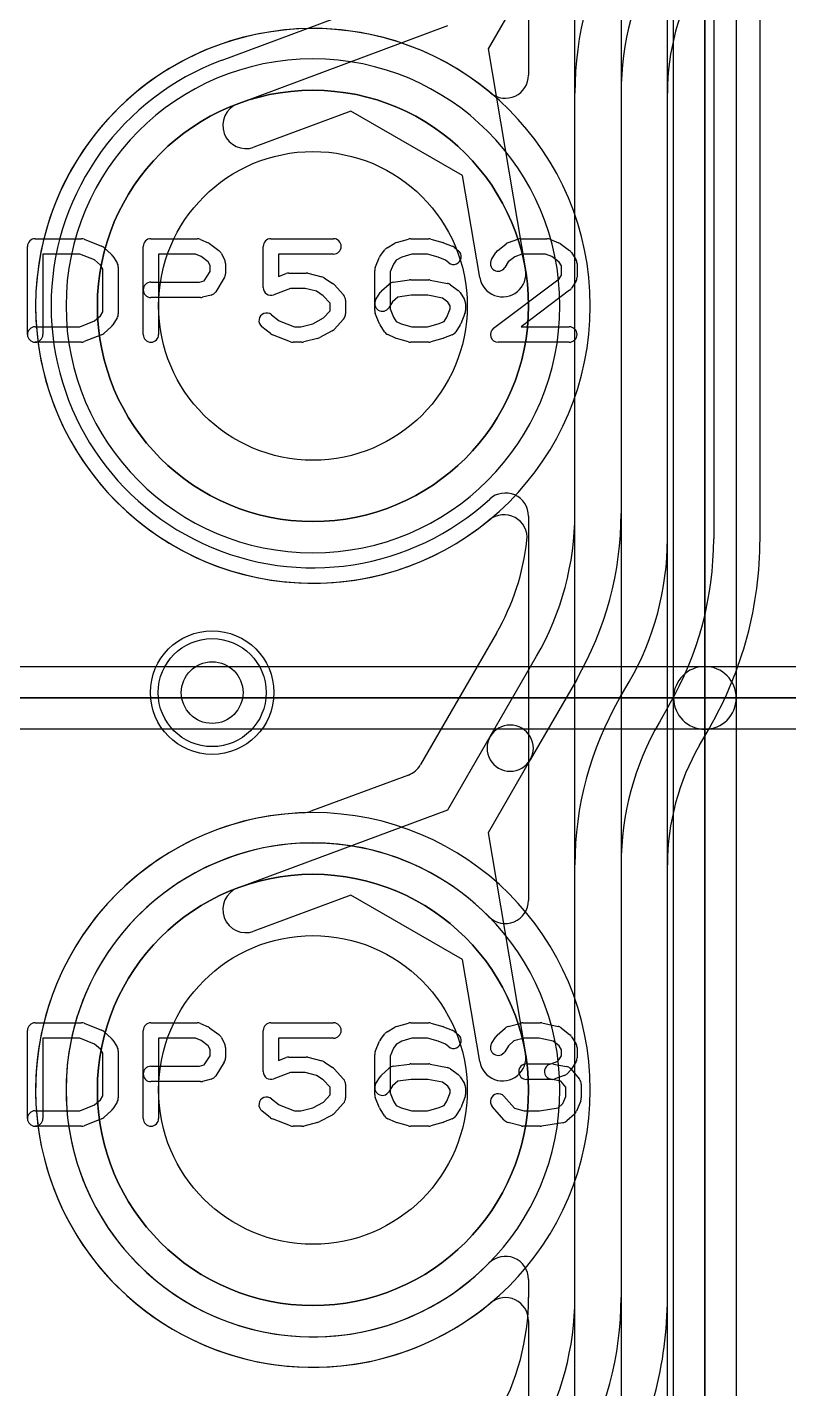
# Model space of a CAD drawing. Extents: x 0 to 20.5, y -0.5 to 20.
# Drawn here: x 2.701 to 5.168, y 6.125 to 10.536 of the extents above; entities that cross this region are included whole.
import ezdxf

# ---------------------------------------------------------------- set-up
doc = ezdxf.new("R2010")
doc.units = 0
for name, color, linetype in [('Hole', 1, 'CONTINUOUS'), ('L1', 3, 'CONTINUOUS'), ('L2', 3, 'CONTINUOUS'), ('L3', 3, 'CONTINUOUS'), ('L4', 3, 'CONTINUOUS'), ('PartsArea-A', 111, 'CONTINUOUS'), ('PartsArea-B', 111, 'CONTINUOUS'), ('PartsSilk-A', 221, 'CONTINUOUS'), ('Resist-A', 2, 'CONTINUOUS'), ('Resist-B', 2, 'CONTINUOUS')]:
    doc.layers.add(name, color=color, linetype=linetype)

msp = doc.modelspace()

# ---------------------------------------------------------------- linework, layer by layer
at = {"layer": 'Hole'}
for centre, radius in [((3.62649, 9.63283), 0.5), ((3.3, 8.38), 0.1), ((3.62649, 7.09283), 0.5)]:
    msp.add_circle(centre, radius, dxfattribs=at)
at = {"layer": 'L1'}
for p, q in [((4.475, 8.96035), (4.475, 14.10233)), ((4.625, 14.10233), (4.625, 8.96035)), ((4.775, 8.87776), (4.775, 13.9268)), ((4.925, 13.9268), (4.925, 8.87776)), ((5.07504, 8.87776), (5.07504, 13.9268)), ((4.32496, 11.42518), (4.32496, 10.38046)), ((4.22113, 8.57283), (3.9751, 8.14672)), ((4.20078, 8.23753), (4.35107, 8.49785)), ((4.48098, 8.42285), (4.33068, 8.16253)), ((4.61902, 8.35974), (4.65107, 8.41526)), ((4.78098, 8.34026), (4.74893, 8.28474)), ((4.87887, 8.20974), (4.91092, 8.26524)), ((4.06399, 8.0006), (4.20078, 8.23753)), ((4.33068, 8.16253), (4.19389, 7.9256)), ((3.93577, 8.11301), (3.61959, 7.99551)), ((3.38316, 7.74758), (4.06399, 8.0006)), ((4.19389, 7.9256), (4.31518, 7.20948)), ((4.475, 3.88035), (4.475, 7.82224)), ((4.625, 7.82224), (4.625, 3.88035)), ((4.77504, 3.88035), (4.77504, 7.82224)), ((3.74955, 7.72373), (3.43542, 7.60698)), ((4.11132, 7.51486), (3.74955, 7.72373)), ((4.16728, 7.18444), (4.11132, 7.51486)), ((4.32496, 6.34518), (4.32496, 5.30046))]:
    msp.add_line(p, q, dxfattribs=at)
for centre, radius in [((3.62649, 9.63283), 0.6985), ((3.3, 8.38), 0.2), ((3.62649, 7.09283), 0.6985)]:
    msp.add_circle(centre, radius, dxfattribs=at)
for centre, radius, start, end in [((3.62647, 9.63282), 0.89855, 50.17328, -50.51243), ((4.24999, 10.38046), 0.07497, -129.83786, 0), ((4.24554, 8.88149), 0.07497, -6.46426, 129.48461), ((3.55, 8.96035), 0.925, -29.99987, 0), ((3.55, 8.96035), 1.075, -29.99993, 0), ((3.55, 8.96031), 0.77496, -30.00019, -6.46519), ((3.85, 8.87776), 0.925, -30.00011, 0), ((3.85, 8.87776), 1.075, -29.99993, 0), ((3.85, 8.87776), 1.22504, -29.9999, 0), ((5.55, 7.82224), 1.075, 150.00007, 180), ((4.26573, 8.20003), 0.075, -30.00073, 150.00009), ((5.55, 7.82224), 0.925, 150.00013, 180), ((4.26573, 8.20003), 0.075, 149.99927, -30.00069), ((5.55, 7.82226), 0.77496, 149.99981, -179.99852), ((3.90965, 8.18328), 0.07497, -69.60944, -29.18748), ((3.62648, 7.09283), 0.89854, 91.94331, -50.17287), ((3.59347, 8.06578), 0.07497, -88.05851, -69.60944), ((3.40929, 7.67728), 0.075, 110.38974, -69.61291), ((4.24123, 7.19696), 0.075, -170.39074, 9.61299), ((4.24999, 6.34519), 0.07498, -0.00764, 129.8271)]:
    msp.add_arc(centre, radius, start, end, dxfattribs=at)
at = {"layer": 'L2'}
msp.add_circle((3.3, 8.38), 0.2, dxfattribs=at)
for centre, start, end in [((3.62649, 9.63283), 90, -90), ((3.62649, 9.63283), -90, 90), ((3.62649, 7.09283), 90, -90), ((3.62649, 7.09283), -90, 90)]:
    msp.add_arc(centre, 0.80004, start, end, dxfattribs=at)
at = {"layer": 'L3'}
for p, q in [((4.33068, 10.70253), (4.19389, 10.4656)), ((3.93574, 10.65301), (3.33089, 10.42822)), ((3.38316, 10.28758), (4.06399, 10.5406)), ((4.19389, 10.4656), (4.31518, 9.74948)), ((4.475, 6.42035), (4.475, 10.32225)), ((4.625, 10.32225), (4.625, 6.42035)), ((4.77504, 6.42035), (4.77504, 10.32225)), ((3.74955, 10.26373), (3.43542, 10.14698)), ((4.11132, 10.05486), (3.74955, 10.26373)), ((4.16728, 9.72444), (4.11132, 10.05486)), ((4.32496, 8.95157), (4.32496, 7.70674)), ((4.32496, 6.47892), (4.32496, 6.42035))]:
    msp.add_line(p, q, dxfattribs=at)
for centre, radius in [((3.62649, 9.63283), 0.6985), ((3.3, 8.38), 0.2)]:
    msp.add_circle(centre, radius, dxfattribs=at)
for centre, radius, start, end in [((5.55, 10.32225), 1.075, 150.00007, 180), ((5.55, 10.32225), 0.925, 149.99989, 180), ((5.55, 10.32224), 0.77496, 149.99917, 179.99926), ((3.62649, 9.63283), 0.84854, 110.52135, -47.53518), ((3.30275, 10.49773), 0.07497, -69.47884, -69.20064), ((3.40929, 10.21728), 0.22504, 110.38857, 110.80189), ((3.40929, 10.21728), 0.075, 110.38974, -69.61291), ((4.24123, 9.73696), 0.075, -170.39074, 9.61299), ((4.24999, 8.95157), 0.07497, 0, 132.47007), ((3.62649, 7.09283), 0.80004, 44.55588, -44.55588), ((4.24999, 7.70674), 0.07497, -135.44314, 0), ((4.24999, 6.47892), 0.07497, 0, 135.44314), ((3.55, 6.42031), 0.77496, -30.00019, 0.00296), ((3.55, 6.42035), 0.925, -29.99987, 0), ((3.55, 6.42035), 1.075, -29.99993, 0), ((3.55, 6.42035), 1.22504, -29.9999, 0)]:
    msp.add_arc(centre, radius, start, end, dxfattribs=at)
at = {"layer": 'L4'}
for centre, radius in [((3.62649, 9.63283), 0.6985), ((3.3, 8.38), 0.2), ((3.62649, 7.09283), 0.6985)]:
    msp.add_circle(centre, radius, dxfattribs=at)
for centre, start, end in [((3.62649, 9.63283), 90, -90), ((3.62649, 9.63283), -90, 90), ((3.62649, 7.09283), 90, -90), ((3.62649, 7.09283), -90, 90)]:
    msp.add_arc(centre, 0.89854, start, end, dxfattribs=at)
at = {"layer": 'PartsArea-A'}
for p, q in [((4.89649, 10.90283), (4.89649, 8.36283)), ((4.89649, 8.36283), (4.89649, 10.90283)), ((4.89649, 8.36283), (2.35649, 8.36283)), ((2.35649, 8.36283), (4.89649, 8.36283)), ((4.89649, 8.36283), (4.89649, 5.82283)), ((7.43649, 8.36283), (4.89649, 8.36283)), ((4.89649, 8.36283), (7.43649, 8.36283)), ((4.89649, 5.82283), (4.89649, 8.36283))]:
    msp.add_line(p, q, dxfattribs=at)
at = {"layer": 'PartsArea-B'}
for centre, start, end in [((3.62649, 9.63283), 0, 180), ((3.62649, 9.63283), 180, 0), ((3.62649, 7.09283), 0, 180), ((3.62649, 7.09283), 180, 0)]:
    msp.add_arc(centre, 0.6985, start, end, dxfattribs=at)
at = {"layer": 'PartsSilk-A'}
for p, q in [((4.79489, 8.36283), (4.79489, 10.90283)), ((4.99809, 10.90283), (4.99809, 8.36283)), ((4.99809, 10.90283), (4.99809, 8.36283)), ((4.79489, 8.36283), (4.79489, 10.80123)), ((2.72649, 9.85042), (2.87649, 9.85042)), ((2.88577, 9.84863), (2.94133, 9.82641)), ((3.10149, 9.85042), (3.25149, 9.85042)), ((3.26164, 9.84827), (3.28664, 9.83716)), ((3.49038, 9.85042), (3.69316, 9.85042)), ((3.8974, 9.83835), (3.93629, 9.84946)), ((3.94316, 9.85042), (4.00149, 9.85042)), ((4.00836, 9.84946), (4.04725, 9.83835)), ((4.04966, 9.83752), (4.07744, 9.82641)), ((4.25962, 9.8378), (4.29017, 9.84891)), ((4.29871, 9.85042), (4.38482, 9.85042)), ((4.3941, 9.84863), (4.42188, 9.83752)), ((2.70149, 9.54024), (2.70149, 9.82542)), ((2.87168, 9.80042), (2.75149, 9.80042)), ((2.75149, 9.80042), (2.75149, 9.54024)), ((2.91871, 9.78161), (2.87168, 9.80042)), ((2.94866, 9.82189), (2.97366, 9.79967)), ((2.97825, 9.79422), (2.99213, 9.772)), ((3.07649, 9.54024), (3.07649, 9.82542)), ((3.24619, 9.80042), (3.12649, 9.80042)), ((3.12649, 9.80042), (3.12649, 9.54024)), ((3.26392, 9.79254), (3.24619, 9.80042)), ((3.28742, 9.77546), (3.26392, 9.79254)), ((3.29119, 9.83453), (3.32175, 9.81231)), ((3.32941, 9.80327), (3.34052, 9.78105)), ((3.46538, 9.69209), (3.46538, 9.82542)), ((3.69316, 9.80042), (3.51538, 9.80042)), ((3.51538, 9.80042), (3.51538, 9.72837)), ((3.84538, 9.79598), (3.85927, 9.8145)), ((3.86653, 9.82101), (3.89153, 9.83582)), ((3.94666, 9.80042), (3.91424, 9.79116)), ((3.99799, 9.80042), (3.94666, 9.80042)), ((4.03228, 9.79062), (3.99799, 9.80042)), ((4.08378, 9.82272), (4.09767, 9.81161)), ((4.20529, 9.78312), (4.21918, 9.80534)), ((4.22476, 9.81161), (4.25254, 9.83383)), ((4.28057, 9.79222), (4.25932, 9.77523)), ((4.30311, 9.80042), (4.28057, 9.79222)), ((4.38001, 9.80042), (4.30311, 9.80042)), ((4.40042, 9.79226), (4.38001, 9.80042)), ((4.42453, 9.77472), (4.40042, 9.79226)), ((4.4273, 9.83453), (4.45786, 9.81231)), ((4.46436, 9.80534), (4.47825, 9.78312)), ((2.93775, 9.76468), (2.91871, 9.78161)), ((2.94593, 9.75159), (2.93775, 9.76468)), ((2.94593, 9.61407), (2.94593, 9.75159)), ((2.99593, 9.75876), (2.99593, 9.6069)), ((3.29316, 9.76397), (3.28742, 9.77546)), ((3.29316, 9.7437), (3.29316, 9.76397)), ((3.34316, 9.76987), (3.34316, 9.73653)), ((3.82841, 9.75725), (3.8423, 9.79059)), ((3.88726, 9.76848), (3.87649, 9.74264)), ((3.89629, 9.78052), (3.88726, 9.76848)), ((3.91424, 9.79116), (3.89629, 9.78052)), ((4.05544, 9.78136), (4.03228, 9.79062)), ((4.06643, 9.77257), (4.05544, 9.78136)), ((4.25932, 9.77523), (4.24769, 9.75662)), ((4.43205, 9.7627), (4.42453, 9.77472)), ((4.43205, 9.73259), (4.43205, 9.7627)), ((4.48205, 9.76987), (4.48205, 9.72542)), ((3.10149, 9.70968), (3.25932, 9.70968)), ((3.25932, 9.70968), (3.27441, 9.7137)), ((3.27441, 9.7137), (3.29316, 9.7437)), ((3.33936, 9.72328), (3.31158, 9.67884)), ((3.51538, 9.72837), (3.53981, 9.73767)), ((3.54871, 9.73931), (3.60427, 9.73931)), ((3.61033, 9.73856), (3.65477, 9.72745)), ((3.66258, 9.724), (3.69036, 9.70548)), ((3.82649, 9.61802), (3.82649, 9.74764)), ((3.87649, 9.74264), (3.87649, 9.62302)), ((3.8869, 9.70944), (3.93968, 9.71685)), ((3.94316, 9.71709), (4.00149, 9.71709)), ((4.00639, 9.7166), (4.06195, 9.70549)), ((4.21146, 9.56022), (4.42442, 9.72039)), ((4.42442, 9.72039), (4.43205, 9.73259)), ((4.47825, 9.71217), (4.46436, 9.68995)), ((3.2626, 9.65968), (3.10149, 9.65968)), ((3.29682, 9.66793), (3.26904, 9.66052)), ((3.55331, 9.68931), (3.49928, 9.66873)), ((3.60119, 9.68931), (3.55331, 9.68931)), ((3.63845, 9.68), (3.60119, 9.68931)), ((3.66011, 9.66556), (3.63845, 9.68)), ((3.68205, 9.64162), (3.66011, 9.66556)), ((3.69492, 9.70158), (3.72548, 9.66825)), ((3.83029, 9.65349), (3.84418, 9.67571)), ((3.84877, 9.68115), (3.87377, 9.70337)), ((3.90134, 9.66097), (3.88467, 9.64616)), ((3.94491, 9.66709), (3.90134, 9.66097)), ((3.99901, 9.66709), (3.94491, 9.66709)), ((4.04666, 9.65756), (3.99901, 9.66709)), ((4.07193, 9.70107), (4.09693, 9.68255)), ((4.10325, 9.6757), (4.11713, 9.65348)), ((4.45819, 9.68322), (4.30132, 9.56524)), ((3.66095, 9.59362), (3.68205, 9.61663)), ((3.68205, 9.61663), (3.68205, 9.64162)), ((3.73205, 9.65135), (3.73205, 9.6069)), ((3.88467, 9.64616), (3.87269, 9.62699)), ((3.87649, 9.62302), (3.88767, 9.59619)), ((4.06336, 9.64519), (4.04666, 9.65756)), ((4.05976, 9.59619), (4.07093, 9.62302)), ((4.07093, 9.63307), (4.06336, 9.64519)), ((4.07093, 9.62302), (4.07093, 9.63307)), ((4.12093, 9.64024), (4.12093, 9.61802)), ((2.87168, 9.56524), (2.91871, 9.58405)), ((2.91871, 9.58405), (2.93775, 9.60098)), ((2.93775, 9.60098), (2.94593, 9.61407)), ((2.99213, 9.59366), (2.97825, 9.57144)), ((3.49211, 9.6042), (3.51683, 9.58443)), ((3.51683, 9.58443), (3.5672, 9.56524)), ((3.5873, 9.56524), (3.62577, 9.57486)), ((3.62577, 9.57486), (3.66095, 9.59362)), ((3.72548, 9.59), (3.69492, 9.55667)), ((3.8423, 9.57507), (3.82841, 9.60841)), ((3.85807, 9.54921), (3.84418, 9.57143)), ((3.88767, 9.59619), (3.89641, 9.5822)), ((3.89641, 9.5822), (3.91282, 9.57491)), ((3.91282, 9.57491), (3.94666, 9.56524)), ((3.99799, 9.56524), (4.03228, 9.57504)), ((4.03228, 9.57504), (4.05129, 9.58264)), ((4.05129, 9.58264), (4.05976, 9.59619)), ((4.10325, 9.57143), (4.08936, 9.54921)), ((4.11901, 9.60841), (4.10513, 9.57507)), ((2.72649, 9.56524), (2.87168, 9.56524)), ((2.94133, 9.53925), (2.88577, 9.51703)), ((2.97366, 9.56599), (2.94866, 9.54377)), ((3.48865, 9.54294), (3.46087, 9.56516)), ((3.5537, 9.51688), (3.49537, 9.5391)), ((3.5672, 9.56524), (3.5873, 9.56524)), ((3.68825, 9.55151), (3.64658, 9.52929)), ((3.89412, 9.5285), (3.86912, 9.53961)), ((3.93629, 9.5162), (3.8974, 9.52731)), ((3.94666, 9.56524), (3.99799, 9.56524)), ((4.04725, 9.52731), (4.00836, 9.5162)), ((4.07744, 9.53925), (4.04966, 9.52814)), ((4.30132, 9.56524), (4.45705, 9.56524)), ((2.87649, 9.51524), (2.72649, 9.51524)), ((3.59038, 9.51524), (3.5626, 9.51524)), ((3.64088, 9.5271), (3.59644, 9.51599)), ((4.00149, 9.51524), (3.94316, 9.51524)), ((4.45705, 9.51524), (4.22649, 9.51524)), ((2.35649, 8.46443), (4.89649, 8.46443)), ((2.35649, 8.46443), (4.89649, 8.46443)), ((4.89649, 8.46443), (7.43649, 8.46443)), ((4.89649, 8.46443), (7.43649, 8.46443)), ((4.79489, 5.82283), (4.79489, 8.36283)), ((4.99809, 8.36283), (4.99809, 5.82283)), ((4.99809, 8.36283), (4.99809, 5.82283)), ((4.89649, 8.26123), (2.35649, 8.26123)), ((4.79489, 8.26123), (2.35649, 8.26123)), ((4.79489, 5.82283), (4.79489, 8.26123)), ((7.43649, 8.26123), (4.89649, 8.26123)), ((7.33489, 8.26123), (4.89649, 8.26123)), ((2.70149, 7.00024), (2.70149, 7.28542)), ((2.72649, 7.31042), (2.87649, 7.31042)), ((2.88577, 7.30863), (2.94133, 7.28641)), ((2.94866, 7.28189), (2.97366, 7.25967)), ((3.07649, 7.00024), (3.07649, 7.28542)), ((3.10149, 7.31042), (3.25149, 7.31042)), ((3.26164, 7.30827), (3.28664, 7.29716)), ((3.29119, 7.29453), (3.32175, 7.27231)), ((3.46538, 7.15209), (3.46538, 7.28542)), ((3.49038, 7.31042), (3.69316, 7.31042)), ((3.86653, 7.28101), (3.89153, 7.29582)), ((3.8974, 7.29835), (3.93629, 7.30946)), ((3.94316, 7.31042), (4.00149, 7.31042)), ((4.00836, 7.30946), (4.04725, 7.29835)), ((4.04966, 7.29752), (4.07744, 7.28641)), ((4.08378, 7.28272), (4.09767, 7.27161)), ((4.22377, 7.27078), (4.24877, 7.293)), ((4.25894, 7.29847), (4.30061, 7.30958)), ((4.30705, 7.31042), (4.3626, 7.31042)), ((4.36775, 7.30988), (4.42053, 7.29877)), ((4.431, 7.29383), (4.45878, 7.27161)), ((2.87168, 7.26042), (2.75149, 7.26042)), ((2.75149, 7.26042), (2.75149, 7.00024)), ((2.91871, 7.24161), (2.87168, 7.26042)), ((2.93775, 7.22468), (2.91871, 7.24161)), ((2.97825, 7.25422), (2.99213, 7.232)), ((3.24619, 7.26042), (3.12649, 7.26042)), ((3.12649, 7.26042), (3.12649, 7.00024)), ((3.26392, 7.25254), (3.24619, 7.26042)), ((3.28742, 7.23546), (3.26392, 7.25254)), ((3.29316, 7.22397), (3.28742, 7.23546)), ((3.32941, 7.26327), (3.34052, 7.24105)), ((3.69316, 7.26042), (3.51538, 7.26042)), ((3.51538, 7.26042), (3.51538, 7.18837)), ((3.82841, 7.21725), (3.8423, 7.25059)), ((3.84538, 7.25598), (3.85927, 7.2745)), ((3.89629, 7.24052), (3.88726, 7.22848)), ((3.91424, 7.25116), (3.89629, 7.24052)), ((3.94666, 7.26042), (3.91424, 7.25116)), ((3.99799, 7.26042), (3.94666, 7.26042)), ((4.03228, 7.25062), (3.99799, 7.26042)), ((4.05544, 7.24136), (4.03228, 7.25062)), ((4.06643, 7.23257), (4.05544, 7.24136)), ((4.20529, 7.24312), (4.21918, 7.26534)), ((4.25967, 7.23579), (4.24769, 7.21662)), ((4.27755, 7.25168), (4.25967, 7.23579)), ((4.31033, 7.26042), (4.27755, 7.25168)), ((4.36, 7.26042), (4.31033, 7.26042)), ((4.40441, 7.25107), (4.36, 7.26042)), ((4.42422, 7.23523), (4.40441, 7.25107)), ((4.43205, 7.2227), (4.42422, 7.23523)), ((4.46436, 7.26534), (4.47825, 7.24312)), ((2.94593, 7.21159), (2.93775, 7.22468)), ((2.94593, 7.07407), (2.94593, 7.21159)), ((2.99593, 7.21876), (2.99593, 7.0669)), ((3.27441, 7.1737), (3.29316, 7.2037)), ((3.29316, 7.2037), (3.29316, 7.22397)), ((3.34316, 7.22987), (3.34316, 7.19653)), ((3.51538, 7.18837), (3.53981, 7.19767)), ((3.54871, 7.19931), (3.60427, 7.19931)), ((3.61033, 7.19856), (3.65477, 7.18745)), ((3.82649, 7.07802), (3.82649, 7.20764)), ((3.88726, 7.22848), (3.87649, 7.20264)), ((3.87649, 7.20264), (3.87649, 7.08302)), ((4.41829, 7.1848), (4.42347, 7.18998)), ((4.42347, 7.18998), (4.43205, 7.2037)), ((4.43205, 7.2037), (4.43205, 7.2227)), ((4.48205, 7.22987), (4.48205, 7.19653)), ((3.10149, 7.16968), (3.25932, 7.16968)), ((3.25932, 7.16968), (3.27441, 7.1737)), ((3.33936, 7.18328), (3.31158, 7.13884)), ((3.55331, 7.14931), (3.49928, 7.12873)), ((3.60119, 7.14931), (3.55331, 7.14931)), ((3.63845, 7.14), (3.60119, 7.14931)), ((3.66258, 7.184), (3.69036, 7.16548)), ((3.69492, 7.16158), (3.72548, 7.12825)), ((3.84877, 7.14115), (3.87377, 7.16337)), ((3.8869, 7.16944), (3.93968, 7.17685)), ((3.94316, 7.17709), (4.00149, 7.17709)), ((4.00639, 7.1766), (4.06195, 7.16549)), ((4.07193, 7.16107), (4.09693, 7.14255)), ((4.31816, 7.17709), (4.39709, 7.17709)), ((4.39709, 7.17709), (4.41829, 7.1848)), ((4.40587, 7.1767), (4.44754, 7.16929)), ((4.46084, 7.15663), (4.44973, 7.14552)), ((4.46237, 7.16068), (4.49014, 7.12735)), ((4.47825, 7.18328), (4.46436, 7.16106)), ((3.2626, 7.11968), (3.10149, 7.11968)), ((3.29682, 7.12793), (3.26904, 7.12052)), ((3.66011, 7.12556), (3.63845, 7.14)), ((3.68205, 7.10162), (3.66011, 7.12556)), ((3.68205, 7.07663), (3.68205, 7.10162)), ((3.73205, 7.11135), (3.73205, 7.0669)), ((3.83029, 7.11349), (3.84418, 7.13571)), ((3.88467, 7.10616), (3.87269, 7.08699)), ((3.90134, 7.12097), (3.88467, 7.10616)), ((3.94491, 7.12709), (3.90134, 7.12097)), ((3.99901, 7.12709), (3.94491, 7.12709)), ((4.04666, 7.11756), (3.99901, 7.12709)), ((4.06336, 7.10519), (4.04666, 7.11756)), ((4.07093, 7.09307), (4.06336, 7.10519)), ((4.10325, 7.1357), (4.11713, 7.11348)), ((4.40149, 7.12709), (4.31816, 7.12709)), ((4.4298, 7.12166), (4.39711, 7.12748)), ((4.44059, 7.1397), (4.41003, 7.12859)), ((4.44593, 7.1023), (4.4298, 7.12166)), ((4.44593, 7.0719), (4.44593, 7.1023)), ((4.49593, 7.11135), (4.49593, 7.0669)), ((2.91871, 7.04405), (2.93775, 7.06098)), ((2.93775, 7.06098), (2.94593, 7.07407)), ((3.49211, 7.0642), (3.51683, 7.04443)), ((3.66095, 7.05362), (3.68205, 7.07663)), ((3.8423, 7.03507), (3.82841, 7.06841)), ((3.87649, 7.08302), (3.88767, 7.05619)), ((4.05976, 7.05619), (4.07093, 7.08302)), ((4.07093, 7.08302), (4.07093, 7.09307)), ((4.11901, 7.06841), (4.10513, 7.03507)), ((4.12093, 7.10024), (4.12093, 7.07802)), ((4.2453, 7.07225), (4.27918, 7.03354)), ((4.43617, 7.04846), (4.44593, 7.0719)), ((4.49401, 7.05729), (4.48013, 7.02396)), ((2.72649, 7.02524), (2.87168, 7.02524)), ((2.87168, 7.02524), (2.91871, 7.04405)), ((2.97366, 7.02599), (2.94866, 7.00377)), ((2.99213, 7.05366), (2.97825, 7.03144)), ((3.48865, 7.00294), (3.46087, 7.02516)), ((3.51683, 7.04443), (3.5672, 7.02524)), ((3.5672, 7.02524), (3.5873, 7.02524)), ((3.5873, 7.02524), (3.62577, 7.03486)), ((3.62577, 7.03486), (3.66095, 7.05362)), ((3.72548, 7.05), (3.69492, 7.01667)), ((3.85807, 7.00921), (3.84418, 7.03143)), ((3.88767, 7.05619), (3.89641, 7.0422)), ((3.89641, 7.0422), (3.91282, 7.03491)), ((3.91282, 7.03491), (3.94666, 7.02524)), ((3.94666, 7.02524), (3.99799, 7.02524)), ((3.99799, 7.02524), (4.03228, 7.03504)), ((4.03228, 7.03504), (4.05129, 7.04264)), ((4.05129, 7.04264), (4.05976, 7.05619)), ((4.10325, 7.03143), (4.08936, 7.00921)), ((4.24657, 6.99489), (4.20768, 7.03933)), ((4.27918, 7.03354), (4.31033, 7.02524)), ((4.31033, 7.02524), (4.36061, 7.02524)), ((4.36061, 7.02524), (4.4209, 7.03488)), ((4.4209, 7.03488), (4.43617, 7.04846)), ((4.47366, 7.01488), (4.44866, 6.99266)), ((2.87649, 6.97524), (2.72649, 6.97524)), ((2.94133, 6.99925), (2.88577, 6.97703)), ((3.5537, 6.97688), (3.49537, 6.9991)), ((3.59038, 6.97524), (3.5626, 6.97524)), ((3.64088, 6.9871), (3.59644, 6.97599)), ((3.68825, 7.01151), (3.64658, 6.98929)), ((3.89412, 6.9885), (3.86912, 6.99961)), ((3.93629, 6.9762), (3.8974, 6.98731)), ((4.00149, 6.97524), (3.94316, 6.97524)), ((4.04725, 6.98731), (4.00836, 6.9762)), ((4.07744, 6.99925), (4.04966, 6.98814)), ((4.30061, 6.97608), (4.25894, 6.98719)), ((4.3626, 6.97524), (4.30705, 6.97524)), ((4.436, 6.98666), (4.36655, 6.97555))]:
    msp.add_line(p, q, dxfattribs=at)
for centre, radius, start, end in [((2.72649, 9.82542), 0.025, 90, 180), ((2.87649, 9.82542), 0.025, 68.2071, 90), ((3.10149, 9.82542), 0.025, 90, 180), ((3.25149, 9.82542), 0.025, 66.04914, 90), ((3.27649, 9.81431), 0.025, 53.98274, 66.03964), ((3.49038, 9.82542), 0.025, 90, 180), ((3.69316, 9.82542), 0.025, -90, 90), ((3.90427, 9.81431), 0.025, 105.94854, 120.63752), ((3.94316, 9.82542), 0.025, 90, 105.94854), ((4.00149, 9.82542), 0.025, 74.05146, 90), ((4.04038, 9.81431), 0.025, 68.2071, 74.05146), ((4.26816, 9.81431), 0.025, 109.97919, 128.65478), ((4.29871, 9.82542), 0.025, 90, 109.98461), ((4.38482, 9.82542), 0.025, 68.2071, 90), ((4.4126, 9.81431), 0.025, 53.98274, 68.20215), ((2.93205, 9.8032), 0.025, 48.37217, 68.20215), ((2.95705, 9.78098), 0.025, 31.98594, 48.36931), ((3.30705, 9.79209), 0.025, 26.56505, 53.97932), ((3.86538, 9.78098), 0.025, 143.1301, 157.39424), ((3.87927, 9.7995), 0.025, 120.63752, 143.1301), ((4.08205, 9.79209), 0.025, -128.66697, 51.34522), ((4.06816, 9.8032), 0.025, 51.33303, 68.2071), ((4.24038, 9.79209), 0.025, 128.66697, 147.98998), ((4.44316, 9.79209), 0.025, 32.00538, 53.97932), ((2.97093, 9.75876), 0.025, 0, 31.99147), ((3.31816, 9.76987), 0.025, 0, 26.56505), ((3.85149, 9.74764), 0.025, 157.39424, 180), ((4.22649, 9.76987), 0.025, 147.99462, -32.01002), ((4.45705, 9.76987), 0.025, 0, 32.01002), ((3.10149, 9.68468), 0.025, 90, -90), ((3.31816, 9.73653), 0.025, -32.00538, 0), ((3.54871, 9.71431), 0.025, 90, 110.85364), ((3.60427, 9.71431), 0.025, 75.96932, 90), ((3.64871, 9.7032), 0.025, 56.30358, 75.96376), ((3.67649, 9.68468), 0.025, 42.5203, 56.30993), ((3.89038, 9.68468), 0.025, 98.00047, 131.62783), ((3.94316, 9.69209), 0.025, 90, 98.00047), ((4.00149, 9.69209), 0.025, 78.69456, 90), ((4.05705, 9.68098), 0.025, 53.47387, 78.69456), ((4.45705, 9.72542), 0.025, -32.00538, 0), ((3.2626, 9.68468), 0.025, -90, -75.06473), ((3.29038, 9.69209), 0.025, -75.07449, -32.01002), ((3.49038, 9.69209), 0.025, 180, -69.1435), ((3.70705, 9.65135), 0.025, 0, 42.51745), ((3.86538, 9.66246), 0.025, 131.62783, 147.99462), ((4.08205, 9.66246), 0.025, 31.98594, 53.47387), ((4.44316, 9.7032), 0.025, -53.0476, -32.01002), ((3.85149, 9.64024), 0.025, 147.99462, -32.01002), ((3.85149, 9.61802), 0.025, 180, -157.39424), ((4.09593, 9.64024), 0.025, 0, 31.98594), ((4.09593, 9.61802), 0.025, -22.60576, 0), ((2.95705, 9.58468), 0.025, -48.37217, -31.99147), ((2.97093, 9.6069), 0.025, -31.98594, 0), ((3.47649, 9.58468), 0.025, 51.33303, -128.65478), ((3.70705, 9.6069), 0.025, -42.5203, 0), ((3.86538, 9.58468), 0.025, -157.39424, -147.99462), ((4.08205, 9.58468), 0.025, -32.00538, -22.60576), ((2.72649, 9.54024), 0.025, 90, -90), ((2.72649, 9.54024), 0.025, 180, 0), ((2.93205, 9.56246), 0.025, -68.2071, -48.36931), ((3.10149, 9.54024), 0.025, 180, 0), ((3.50427, 9.56246), 0.025, -128.66697, -110.85364), ((3.63482, 9.55135), 0.025, -75.96932, -61.9318), ((3.67649, 9.57357), 0.025, -61.9383, -42.51745), ((3.87927, 9.56246), 0.025, -147.99462, -113.95086), ((3.90427, 9.55135), 0.025, -113.95086, -105.94854), ((4.04038, 9.55135), 0.025, -74.05146, -68.2071), ((4.06816, 9.56246), 0.025, -68.2071, -32.00538), ((4.22649, 9.54024), 0.025, 126.9524, -90), ((4.45705, 9.54024), 0.025, -90, 90), ((2.87649, 9.54024), 0.025, -90, -68.20215), ((3.5626, 9.54024), 0.025, -110.8565, -90), ((3.59038, 9.54024), 0.025, -90, -75.96376), ((3.94316, 9.54024), 0.025, -105.94854, -90), ((4.00149, 9.54024), 0.025, -90, -74.05146), ((4.89649, 8.36283), 0.1016, 90, -90), ((4.89649, 8.36283), 0.1016, 90, -90), ((4.89649, 8.36283), 0.1016, 0, 180), ((4.89649, 8.36283), 0.1016, -90, 90), ((4.89649, 8.36283), 0.1016, 0, 90), ((4.89649, 8.36283), 0.1016, 180, 0), ((4.89649, 8.36283), 0.1016, 180, 0), ((2.72649, 7.28542), 0.025, 90, 180), ((2.87649, 7.28542), 0.025, 68.2071, 90), ((2.93205, 7.2632), 0.025, 48.37217, 68.20215), ((3.10149, 7.28542), 0.025, 90, 180), ((3.25149, 7.28542), 0.025, 66.04914, 90), ((3.27649, 7.27431), 0.025, 53.98274, 66.03964), ((3.49038, 7.28542), 0.025, 90, 180), ((3.69316, 7.28542), 0.025, -90, 90), ((3.87927, 7.2595), 0.025, 120.63752, 143.1301), ((3.90427, 7.27431), 0.025, 105.94854, 120.63752), ((3.94316, 7.28542), 0.025, 90, 105.94854), ((4.00149, 7.28542), 0.025, 74.05146, 90), ((4.04038, 7.27431), 0.025, 68.2071, 74.05146), ((4.06816, 7.2632), 0.025, 51.33303, 68.2071), ((4.26538, 7.27431), 0.025, 104.92551, 131.63069), ((4.30705, 7.28542), 0.025, 90, 104.92885), ((4.3626, 7.28542), 0.025, 78.11016, 90), ((4.41538, 7.27431), 0.025, 51.33303, 78.11298), ((2.95705, 7.24098), 0.025, 31.98594, 48.36931), ((3.30705, 7.25209), 0.025, 26.56505, 53.97932), ((3.31816, 7.22987), 0.025, 0, 26.56505), ((3.86538, 7.24098), 0.025, 143.1301, 157.39424), ((4.08205, 7.25209), 0.025, -128.66697, 51.34522), ((4.22649, 7.22987), 0.025, 147.99462, -32.01002), ((4.24038, 7.25209), 0.025, 131.62783, 147.98998), ((4.44316, 7.25209), 0.025, 32.00538, 51.34522), ((4.45705, 7.22987), 0.025, 0, 32.01002), ((2.97093, 7.21876), 0.025, 0, 31.99147), ((3.31816, 7.19653), 0.025, -32.00538, 0), ((3.54871, 7.17431), 0.025, 90, 110.85364), ((3.60427, 7.17431), 0.025, 75.96932, 90), ((3.85149, 7.20764), 0.025, 157.39424, 180), ((4.45705, 7.19653), 0.025, -32.00538, 0), ((3.10149, 7.14468), 0.025, 90, -90), ((3.49038, 7.15209), 0.025, 180, -69.1435), ((3.64871, 7.1632), 0.025, 56.30358, 75.96376), ((3.67649, 7.14468), 0.025, 42.5203, 56.30993), ((3.89038, 7.14468), 0.025, 98.00047, 131.62783), ((3.94316, 7.15209), 0.025, 90, 98.00047), ((4.00149, 7.15209), 0.025, 78.69456, 90), ((4.05705, 7.14098), 0.025, 53.47387, 78.69456), ((4.31816, 7.15209), 0.025, 90, -90), ((4.40149, 7.15209), 0.025, 79.90837, -100.08326), ((4.43205, 7.1632), 0.025, -70.02864, -45), ((4.44316, 7.14468), 0.025, 39.7909, 79.91674), ((4.44316, 7.17431), 0.025, -45, -32.01002), ((3.2626, 7.14468), 0.025, -90, -75.06473), ((3.29038, 7.15209), 0.025, -75.07449, -32.01002), ((3.70705, 7.11135), 0.025, 0, 42.51745), ((3.85149, 7.10024), 0.025, 147.99462, -32.01002), ((3.86538, 7.12246), 0.025, 131.62783, 147.99462), ((4.08205, 7.12246), 0.025, 31.98594, 53.47387), ((4.09593, 7.10024), 0.025, 0, 31.98594), ((4.40149, 7.15209), 0.025, -90, -70.02141), ((4.47093, 7.11135), 0.025, 0, 39.8005), ((2.97093, 7.0669), 0.025, -31.98594, 0), ((3.47649, 7.04468), 0.025, 51.33303, -128.65478), ((3.70705, 7.0669), 0.025, -42.5203, 0), ((3.85149, 7.07802), 0.025, 180, -157.39424), ((4.09593, 7.07802), 0.025, -22.60576, 0), ((4.22649, 7.05579), 0.025, 41.18808, -138.81042), ((4.47093, 7.0669), 0.025, -22.60576, 0), ((2.72649, 7.00024), 0.025, 90, -90), ((2.95705, 7.04468), 0.025, -48.37217, -31.99147), ((3.67649, 7.03357), 0.025, -61.9383, -42.51745), ((3.86538, 7.04468), 0.025, -157.39424, -147.99462), ((4.08205, 7.04468), 0.025, -32.00538, -22.60576), ((4.45705, 7.03357), 0.025, -48.37217, -22.60888), ((2.72649, 7.00024), 0.025, 180, 0), ((2.87649, 7.00024), 0.025, -90, -68.20215), ((2.93205, 7.02246), 0.025, -68.2071, -48.36931), ((3.10149, 7.00024), 0.025, 180, 0), ((3.50427, 7.02246), 0.025, -128.66697, -110.85364), ((3.5626, 7.00024), 0.025, -110.8565, -90), ((3.59038, 7.00024), 0.025, -90, -75.96376), ((3.63482, 7.01135), 0.025, -75.96932, -61.9318), ((3.87927, 7.02246), 0.025, -147.99462, -113.95086), ((3.90427, 7.01135), 0.025, -113.95086, -105.94854), ((3.94316, 7.00024), 0.025, -105.94854, -90), ((4.00149, 7.00024), 0.025, -90, -74.05146), ((4.04038, 7.01135), 0.025, -74.05146, -68.2071), ((4.06816, 7.02246), 0.025, -68.2071, -32.00538), ((4.26538, 7.01135), 0.025, -138.81192, -104.92885), ((4.30705, 7.00024), 0.025, -104.92551, -90), ((4.3626, 7.00024), 0.025, -90, -80.91133), ((4.43205, 7.01135), 0.025, -80.91063, -48.36931)]:
    msp.add_arc(centre, radius, start, end, dxfattribs=at)
at = {"layer": 'Resist-A'}
for centre, radius in [((3.62649, 9.63283), 0.6985), ((3.3, 8.38), 0.175), ((3.62649, 7.09283), 0.6985)]:
    msp.add_circle(centre, radius, dxfattribs=at)
at = {"layer": 'Resist-B'}
for centre, radius in [((3.62649, 9.63283), 0.6985), ((3.3, 8.38), 0.175), ((3.62649, 7.09283), 0.6985)]:
    msp.add_circle(centre, radius, dxfattribs=at)

doc.saveas('drawing.dxf')
